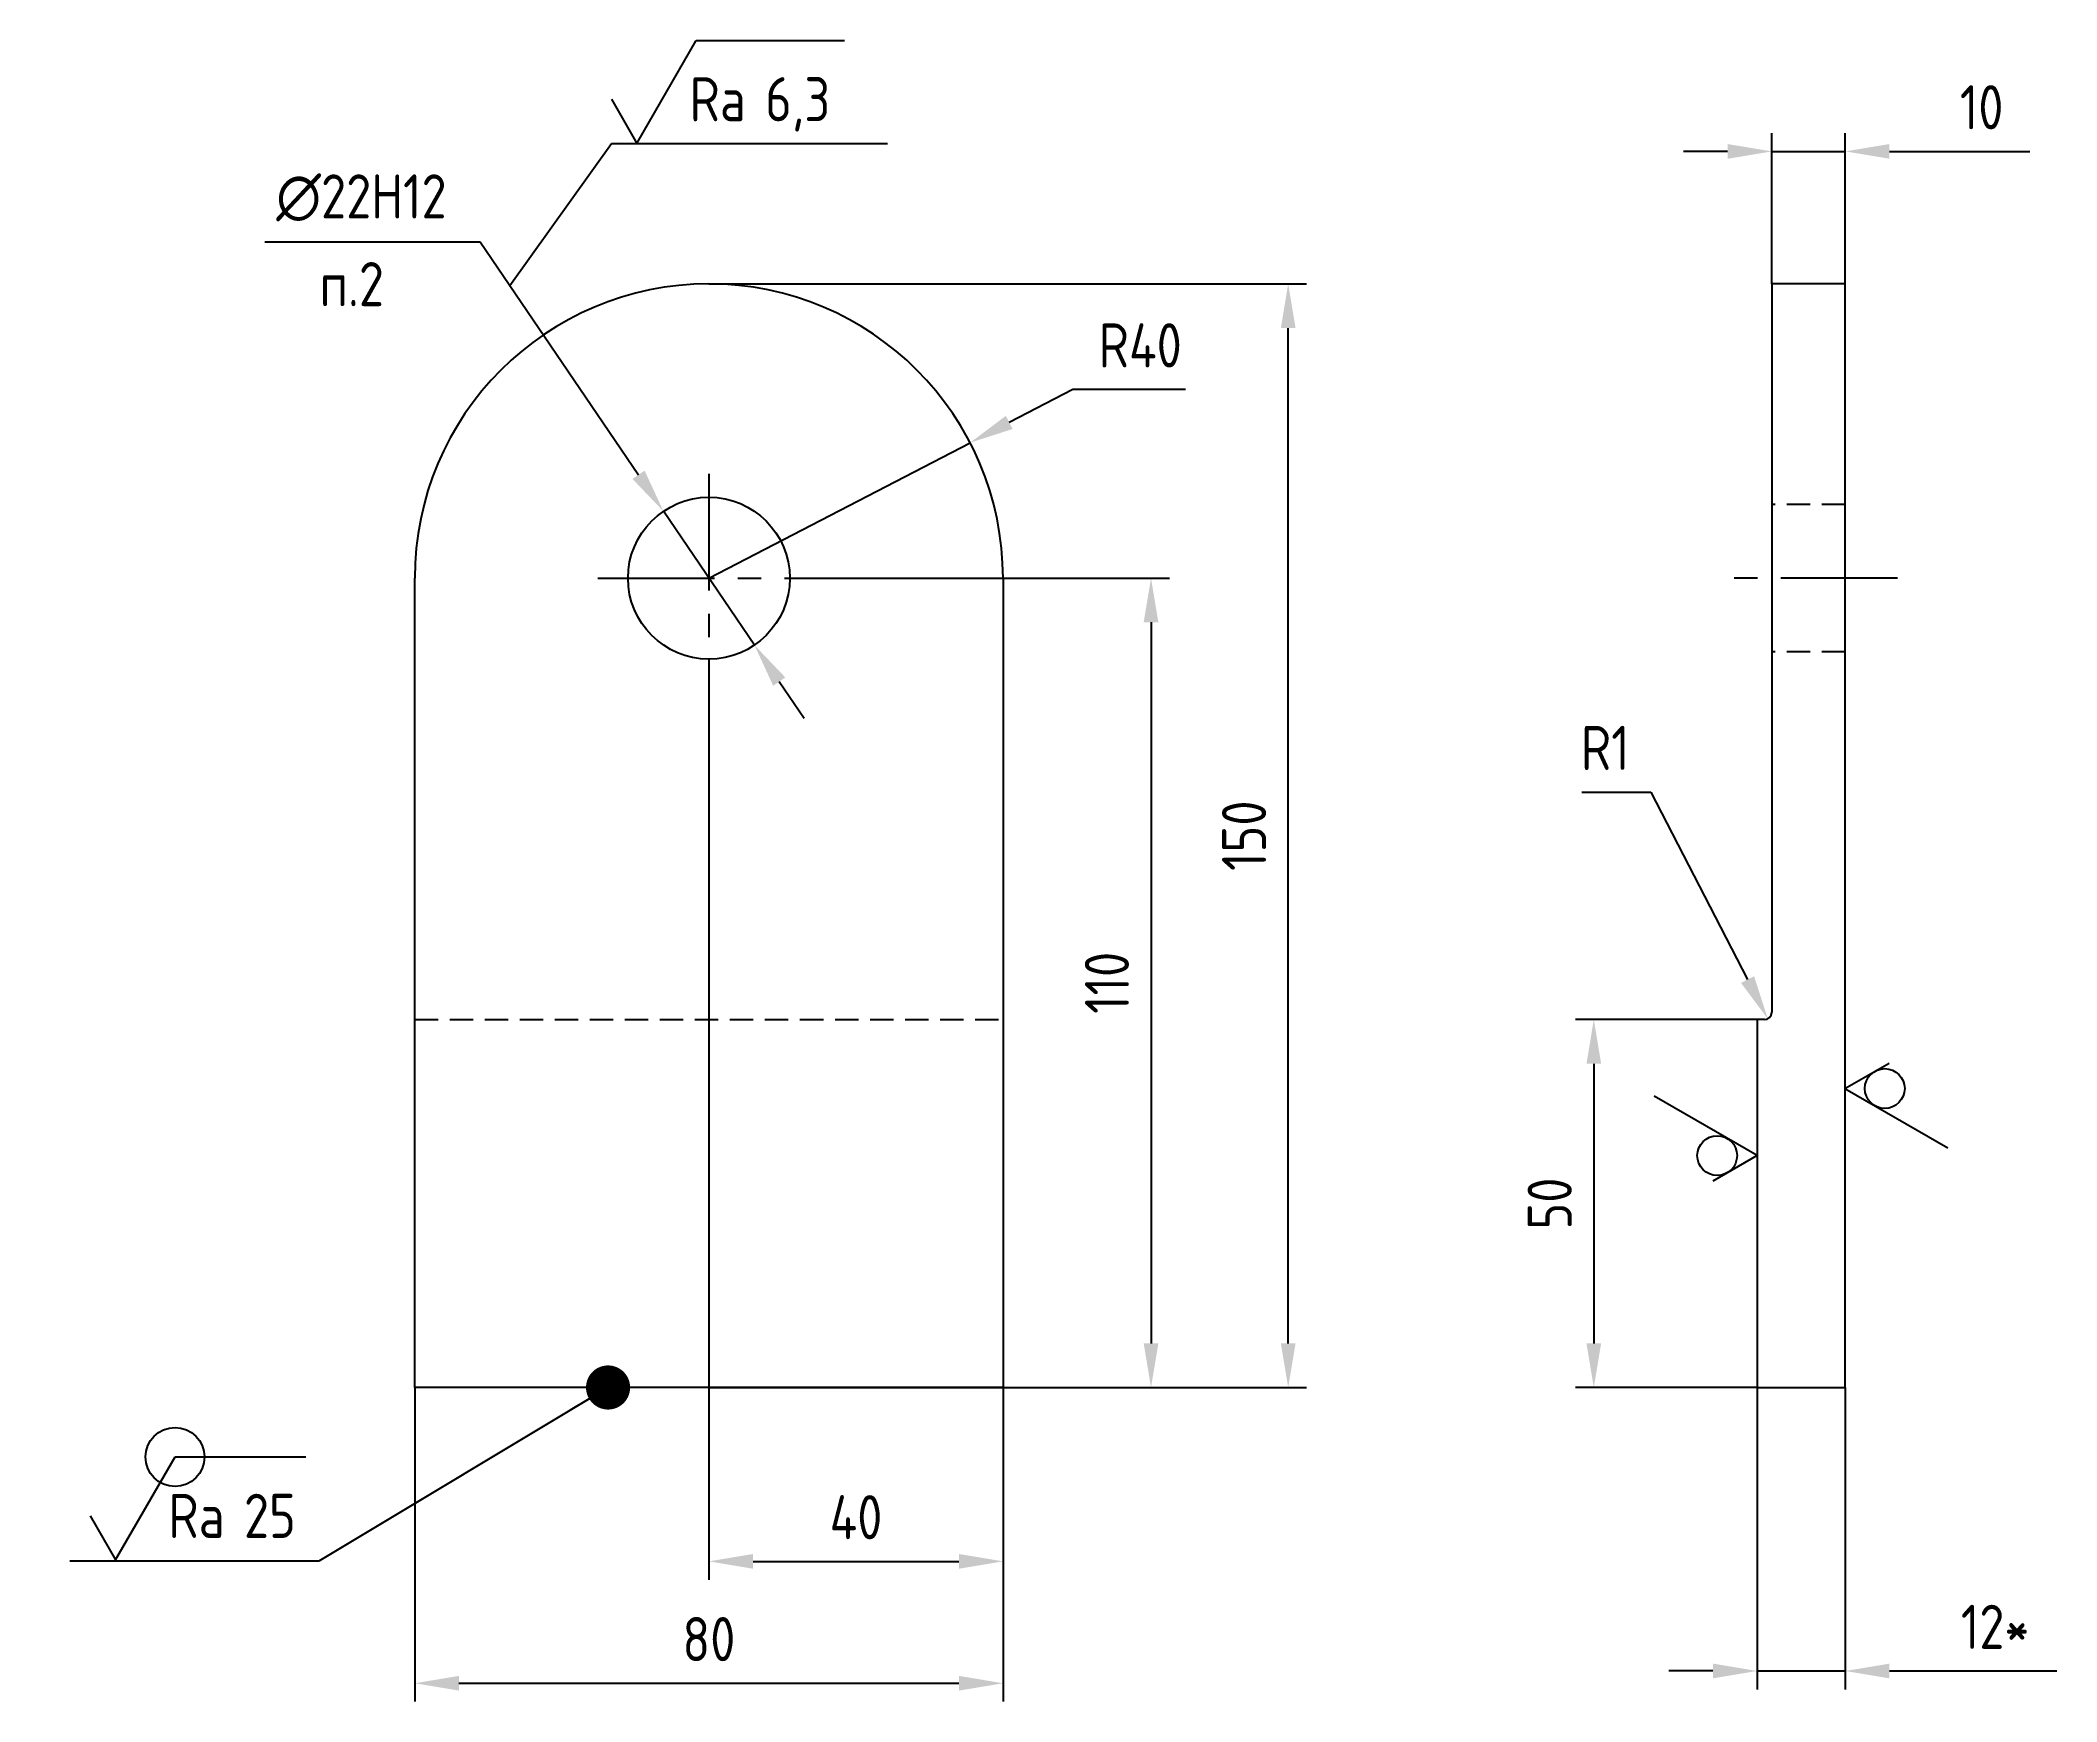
# Model space of a CAD drawing. Header units: millimetres. Extents: x -342 to -67, y 63 to 288.
import ezdxf

# ---------------------------------------------------------------- set-up
doc = ezdxf.new("R2010")
doc.units = ezdxf.units.MM
doc.header["$LTSCALE"] = 0.5
doc.linetypes.add('CENTER', pattern=[50.800000000000004, 31.75, -6.35, 6.35, -6.35])
doc.linetypes.add('HIDDEN', pattern=[9.524999999999999, 6.35, -3.175])
for name, color, linetype in [('Cen', 5, 'CENTER'), ('Cont', 6, 'Continuous'), ('Dim', 7, 'Continuous'), ('Hide', 2, 'HIDDEN'), ('Text', 3, 'Continuous')]:
    doc.layers.add(name, color=color, linetype=linetype)
doc.styles.add('Style1', font='romans.shx', dxfattribs={"width": 0.8})
doc.dimstyles.new('Anqular_16', dxfattribs={"dimscale": 16, "dimtxt": 3, "dimasz": 3, "dimexe": 1.25, "dimexo": 0, "dimgap": 1.5, "dimtad": 2, "dimtoh": 1, "dimtxsty": 'Style1', "dimcen": 2.5, "dimclrt": 3, "dimadec": 0, "dimazin": 0, "dimtfac": 1, "dimtmove": 1, "dimatfit": 3, "dimfxl": 1, "dimarcsym": 0})
doc.dimstyles.new('Lin', dxfattribs={"dimtxt": 3, "dimasz": 3, "dimexe": 1.25, "dimexo": 0, "dimgap": 1, "dimtad": 1, "dimtoh": 1, "dimtxsty": 'Style1', "dimcen": 2.5, "dimclrt": 3, "dimadec": 0, "dimazin": 0, "dimtfac": 1, "dimtmove": 0, "dimatfit": 3, "dimldrblk": 'NONE', "dimfxl": 1, "dimarcsym": 0})
doc.dimstyles.new('Lin2', dxfattribs={"dimscale": 2, "dimtxt": 3, "dimasz": 3, "dimexe": 1.25, "dimexo": 0, "dimgap": 1.5, "dimtad": 1, "dimtxsty": 'Style1', "dimcen": 2.5, "dimclrt": 3, "dimadec": 0, "dimazin": 0, "dimtfac": 1, "dimtmove": 0, "dimatfit": 3, "dimldrblk": 'DOT', "dimfxl": 1, "dimarcsym": 0})
doc.dimstyles.new('Rad2_5', dxfattribs={"dimscale": 2.5, "dimtxt": 3, "dimasz": 3, "dimexe": 1.25, "dimexo": 0, "dimgap": 1.5, "dimtad": 1, "dimtoh": 1, "dimtxsty": 'Style1', "dimcen": 2.5, "dimclrt": 3, "dimadec": 0, "dimazin": 0, "dimtfac": 1, "dimtmove": 0, "dimatfit": 3, "dimfxl": 1, "dimarcsym": 0})

# ---------------------------------------------------------------- blocks, each defined once
blk = doc.blocks.new('*D10')
at = {"layer": 'Defpoints', "color": 0, "transparency": 16777216}
for p in [(-108.077014506414, 105.2857917640805), (-96.077014506414, 105.2857917640805), (-96.077014506414, 66.75269564453731)]:
    blk.add_point(p, dxfattribs=at)
at = {"layer": 'Dim', "color": 0, "lineweight": -2, "transparency": 16777216}
for p, q in [((-108.077014506414, 105.2857917640805), (-108.077014506414, 64.25269564453731)), ((-96.077014506414, 105.2857917640805), (-96.077014506414, 64.25269564453731)), ((-114.077014506414, 66.75269564453731), (-120.077014506414, 66.75269564453731)), ((-108.077014506414, 66.75269564453731), (-96.077014506414, 66.75269564453731)), ((-90.077014506414, 66.75269564453731), (-67.33415736355686, 66.75269564453731))]:
    blk.add_line(p, q, dxfattribs=at)
at = {"layer": 'Dim', "color": 0, "transparency": 16777216}
for points in [[(-114.077014506414, 67.75269564453731), (-114.077014506414, 65.75269564453731), (-108.077014506414, 66.75269564453731)], [(-90.077014506414, 67.75269564453731), (-90.077014506414, 65.75269564453731), (-96.077014506414, 66.75269564453731)]]:
    blk.add_solid(points, dxfattribs=at)
at = {"layer": 'Dim', "color": 3, "transparency": 16777216, "insert": (-75.70558593498544, 72.75269564453731), "char_height": 6, "attachment_point": 5, "style": 'Style1'}
blk.add_mtext('12*', dxfattribs=at)
blk = doc.blocks.new('_Dot')
at = {"color": 0, "linetype": 'ByBlock', "lineweight": -2}
blk.add_line((-0.5, 0), (-1, 0), dxfattribs=at)
at = {"color": 0, "linetype": 'ByBlock', "const_width": 0.5}
blk.add_lwpolyline([(-0.25, 0, 1), (0.25, 0, 1)], format="xyb", close=True, dxfattribs=at)
blk = doc.blocks.new('*D11')
at = {"layer": 'Defpoints', "color": 0, "transparency": 16777216}
for p in [(-96.077014506414, 273.291675001576), (-106.077014506414, 255.2857917640805), (-96.077014506414, 255.2857917640805)]:
    blk.add_point(p, dxfattribs=at)
at = {"layer": 'Dim', "color": 0, "lineweight": -2, "transparency": 16777216}
for p, q in [((-106.077014506414, 255.2857917640805), (-106.077014506414, 275.791675001576)), ((-96.077014506414, 255.2857917640805), (-96.077014506414, 275.791675001576)), ((-112.077014506414, 273.291675001576), (-118.077014506414, 273.291675001576)), ((-106.077014506414, 273.291675001576), (-96.077014506414, 273.291675001576)), ((-90.077014506414, 273.291675001576), (-70.99130022069971, 273.291675001576))]:
    blk.add_line(p, q, dxfattribs=at)
at = {"layer": 'Dim', "color": 0, "transparency": 16777216}
for points in [[(-112.077014506414, 274.291675001576), (-112.077014506414, 272.291675001576), (-106.077014506414, 273.291675001576)], [(-90.077014506414, 274.291675001576), (-90.077014506414, 272.291675001576), (-96.077014506414, 273.291675001576)]]:
    blk.add_solid(points, dxfattribs=at)
at = {"layer": 'Dim', "color": 3, "transparency": 16777216, "insert": (-77.53415736355686, 279.291675001576), "char_height": 6, "attachment_point": 5, "style": 'Style1'}
blk.add_mtext('10', dxfattribs=at)
blk = doc.blocks.new('*D9')
at = {"layer": 'Defpoints', "color": 0, "transparency": 16777216}
for p in [(-108.07701450642855, 155.2857917640805), (-130.27863315809884, 105.2857917640805), (-108.077014506414, 105.2857917640805)]:
    blk.add_point(p, dxfattribs=at)
at = {"layer": 'Dim', "color": 0, "lineweight": -2, "transparency": 16777216}
for p, q in [((-108.07701450642855, 155.2857917640805), (-132.77863315809884, 155.2857917640805)), ((-130.27863315809884, 149.2857917640805), (-130.27863315809884, 111.2857917640805)), ((-108.077014506414, 105.2857917640805), (-132.77863315809884, 105.2857917640805))]:
    blk.add_line(p, q, dxfattribs=at)
at = {"layer": 'Dim', "color": 0, "transparency": 16777216}
for points in [[(-131.27863315809884, 149.2857917640805), (-129.27863315809884, 149.2857917640805), (-130.27863315809884, 155.2857917640805)], [(-131.27863315809884, 111.2857917640805), (-129.27863315809884, 111.2857917640805), (-130.27863315809884, 105.2857917640805)]]:
    blk.add_solid(points, dxfattribs=at)
at = {"layer": 'Dim', "color": 3, "transparency": 16777216, "insert": (-136.27863315809887, 130.28579176408047), "char_height": 6, "attachment_point": 5, "rotation": 90, "style": 'Style1'}
blk.add_mtext('50', dxfattribs=at)
blk = doc.blocks.new('*D12')
at = {"layer": 'Defpoints', "color": 0, "transparency": 16777216}
for p in [(-256.8079205635746, 224.37881554348826), (-244.4277883272606, 206.1927679846629)]:
    blk.add_point(p, dxfattribs=at)
at = {"layer": 'Dim', "color": 0, "lineweight": -2, "transparency": 16777216}
for p, q in [((-311.00957203438986, 260.9795892647763), (-281.7238577486755, 260.97958926477617)), ((-281.7238577486755, 260.97958926477617), (-260.18432026438586, 229.33864669589275)), ((-244.4277883272606, 206.1927679846629), (-256.8079205635746, 224.37881554348826)), ((-241.05138862644935, 201.23293683225847), (-237.6749889256381, 196.27310567985398))]:
    blk.add_line(p, q, dxfattribs=at)
at = {"layer": 'Dim', "color": 0, "transparency": 16777216}
for points in [[(-259.3576817389851, 229.9013799793613), (-261.01095878978657, 228.77591341242422), (-256.8079205635746, 224.37881554348826)], [(-240.2247501010486, 201.795670115727), (-241.8780271518501, 200.6702035487899), (-244.4277883272606, 206.1927679846629)]]:
    blk.add_solid(points, dxfattribs=at)
at = {"layer": 'Dim', "color": 3, "transparency": 16777216, "insert": (-297.8667148915327, 266.9795892647762), "char_height": 6, "attachment_point": 5, "style": 'Style1'}
blk.add_mtext('∅22H12', dxfattribs=at)
blk = doc.blocks.new('*D13')
at = {"layer": 'Defpoints', "color": 0, "transparency": 16777216}
for p in [(-290.61785748525733, 105.28581322175262), (-210.61785368546123, 105.28581322175262), (-210.61785368546123, 65.084377403634)]:
    blk.add_point(p, dxfattribs=at)
at = {"layer": 'Dim', "color": 0, "lineweight": -2, "transparency": 16777216}
for p, q in [((-290.61785748525733, 105.28581322175262), (-290.61785748525733, 62.584377403633994)), ((-210.61785368546123, 105.28581322175262), (-210.61785368546123, 62.584377403633994)), ((-284.61785748525733, 65.084377403634), (-216.61785368546123, 65.084377403634))]:
    blk.add_line(p, q, dxfattribs=at)
at = {"layer": 'Dim', "color": 0, "transparency": 16777216}
for points in [[(-284.61785748525733, 66.084377403634), (-284.61785748525733, 64.084377403634), (-290.61785748525733, 65.084377403634)], [(-216.61785368546123, 66.084377403634), (-216.61785368546123, 64.084377403634), (-210.61785368546123, 65.084377403634)]]:
    blk.add_solid(points, dxfattribs=at)
at = {"layer": 'Dim', "color": 3, "transparency": 16777216, "insert": (-250.61785558535928, 71.084377403634), "char_height": 6, "attachment_point": 5, "style": 'Style1'}
blk.add_mtext('80', dxfattribs=at)
blk = doc.blocks.new('*D14')
at = {"layer": 'Defpoints', "color": 0, "transparency": 16777216}
for p in [(-250.61785444542045, 204.2857917640805), (-210.61785368546123, 105.28581322175262), (-210.61785368546123, 81.6528564716292)]:
    blk.add_point(p, dxfattribs=at)
at = {"layer": 'Dim', "color": 0, "lineweight": -2, "transparency": 16777216}
for p, q in [((-250.61785444542045, 204.2857917640805), (-250.61785444542045, 79.1528564716292)), ((-210.61785368546123, 105.28581322175262), (-210.61785368546123, 79.1528564716292)), ((-244.61785444542045, 81.6528564716292), (-216.61785368546123, 81.6528564716292))]:
    blk.add_line(p, q, dxfattribs=at)
at = {"layer": 'Dim', "color": 0, "transparency": 16777216}
for points in [[(-244.61785444542045, 82.6528564716292), (-244.61785444542045, 80.6528564716292), (-250.61785444542045, 81.6528564716292)], [(-216.61785368546123, 82.6528564716292), (-216.61785368546123, 80.6528564716292), (-210.61785368546123, 81.6528564716292)]]:
    blk.add_solid(points, dxfattribs=at)
at = {"layer": 'Dim', "color": 3, "transparency": 16777216, "insert": (-230.61785406544084, 87.6528564716292), "char_height": 6, "attachment_point": 5, "style": 'Style1'}
blk.add_mtext('40', dxfattribs=at)
blk = doc.blocks.new('*D15')
at = {"layer": 'Defpoints', "color": 0, "transparency": 16777216}
for p in [(-235.51571997889994, 215.2857917640805), (-210.61785368546123, 105.28581322175262), (-190.49202267424414, 105.28581322175262)]:
    blk.add_point(p, dxfattribs=at)
at = {"layer": 'Dim', "color": 0, "lineweight": -2, "transparency": 16777216}
for p, q in [((-235.51571997889994, 215.2857917640805), (-187.9920226742441, 215.28579176408047)), ((-190.4920226742441, 209.28579176408047), (-190.49202267424414, 111.28581322175262)), ((-210.61785368546123, 105.28581322175262), (-187.99202267424414, 105.28581322175262))]:
    blk.add_line(p, q, dxfattribs=at)
at = {"layer": 'Dim', "color": 0, "transparency": 16777216}
for points in [[(-191.4920226742441, 209.28579176408047), (-189.4920226742441, 209.28579176408047), (-190.4920226742441, 215.28579176408047)], [(-191.49202267424414, 111.28581322175262), (-189.49202267424414, 111.28581322175262), (-190.49202267424414, 105.28581322175262)]]:
    blk.add_solid(points, dxfattribs=at)
at = {"layer": 'Dim', "color": 3, "transparency": 16777216, "insert": (-196.49202267424417, 160.2858024929165), "char_height": 6, "attachment_point": 5, "rotation": 90, "style": 'Style1'}
blk.add_mtext('110', dxfattribs=at)
blk = doc.blocks.new('*D16')
at = {"layer": 'Defpoints', "color": 0, "transparency": 16777216}
for p in [(-250.6178540308946, 255.2857917640805), (-171.8416177990195, 255.28579176408047), (-250.61785558535928, 105.28581322175262)]:
    blk.add_point(p, dxfattribs=at)
at = {"layer": 'Dim', "color": 0, "lineweight": -2, "transparency": 16777216}
for p, q in [((-250.6178540308946, 255.2857917640805), (-169.3416177990195, 255.28579176408047)), ((-171.84161779901953, 111.2858132217526), (-171.8416177990195, 249.28579176408047)), ((-250.61785558535928, 105.28581322175262), (-169.34161779901953, 105.2858132217526))]:
    blk.add_line(p, q, dxfattribs=at)
at = {"layer": 'Dim', "color": 0, "transparency": 16777216}
for points in [[(-172.8416177990195, 249.28579176408047), (-170.8416177990195, 249.28579176408047), (-171.8416177990195, 255.28579176408047)], [(-172.84161779901953, 111.2858132217526), (-170.84161779901953, 111.2858132217526), (-171.84161779901953, 105.2858132217526)]]:
    blk.add_solid(points, dxfattribs=at)
at = {"layer": 'Dim', "color": 3, "transparency": 16777216, "insert": (-177.84161779901956, 180.2858024929165), "char_height": 6, "attachment_point": 5, "rotation": 90, "style": 'Style1'}
blk.add_mtext('150', dxfattribs=at)
blk = doc.blocks.new('*D17')
at = {"layer": 'Defpoints', "color": 0, "transparency": 16777216}
for p in [(-215.1044543536301, 233.6922692630594), (-250.61785444542045, 215.2857917640805)]:
    blk.add_point(p, dxfattribs=at)
at = {"layer": 'Dim', "color": 0, "lineweight": -2, "transparency": 16777216}
for p, q in [((-201.1344223296249, 240.93289053405138), (-209.77744433986152, 236.45324088790625)), ((-185.79156518676774, 240.93289053405135), (-201.1344223296249, 240.93289053405138)), ((-250.61785444542045, 215.2857917640805), (-215.1044543536301, 233.6922692630594))]:
    blk.add_line(p, q, dxfattribs=at)
at = {"layer": 'Dim', "color": 0, "transparency": 16777216}
blk.add_solid([(-210.237606277336, 237.341075890201), (-209.31728240238706, 235.56540588561148), (-215.1044543536301, 233.6922692630594)], dxfattribs=at)
at = {"layer": 'Dim', "color": 3, "transparency": 16777216, "insert": (-191.96299375819632, 246.9328905340514), "char_height": 6, "attachment_point": 5, "style": 'Style1'}
blk.add_mtext('R40', dxfattribs=at)
blk = doc.blocks.new('sherISO_03')
at = {"layer": 'Text'}
blk.add_line((4.0414499999999975, 7), (14.122218216474892, 7), dxfattribs=at)
blk.add_lwpolyline([(-1.7320500000000152, 3), (0, 0), (4.0414499999999975, 7)], dxfattribs=at)
at = {"layer": 'Text', "style": 'Style1', "width": 0.8}
blk.add_text('Ra', height=3, dxfattribs=at).set_placement((3.584307142857142, 1.5))
blk.add_attdef('6,3', (8.727084285714255, 1.4999999999999147), '', height=3, dxfattribs=at)
blk = doc.blocks.new('sherISO_09')
at = {"layer": 'Text'}
for q in [(4.041451884322669, 7), (-1.7320508075681573, 3)]:
    blk.add_line((0, 0), q, dxfattribs=at)
blk.add_circle((0.00233952137932647, 2.7130843407321663), 1.3530000000000655, dxfattribs=at)
blk = doc.blocks.new('*D20')
at = {"layer": 'Defpoints', "color": 0, "transparency": 16777216}
for p in [(-107.07701450641389, 156.28579176408027), (-106.61838375951459, 155.3971648243592)]:
    blk.add_point(p, dxfattribs=at)
at = {"layer": 'Dim', "color": 0, "lineweight": -2, "transparency": 16777216}
for p, q in [((-131.9260355245229, 186.2192760797815), (-122.5260355245229, 186.2192760797815)), ((-122.5260355245229, 186.2192760797815), (-109.37016824091118, 160.7289264626871))]:
    blk.add_line(p, q, dxfattribs=at)
at = {"layer": 'Dim', "color": 0, "transparency": 16777216}
blk.add_solid([(-108.48154130118986, 161.18755720958652), (-110.25879518063249, 160.27029571578765), (-106.61838375951459, 155.3971648243592)], dxfattribs=at)
at = {"layer": 'Dim', "color": 3, "transparency": 16777216, "insert": (-128.72603552452293, 192.2192760797815), "char_height": 6, "attachment_point": 5, "style": 'Style1'}
blk.add_mtext('R1', dxfattribs=at)
blk = doc.blocks.new('A$C6CF913E7')
at = {"layer": 'Text'}
blk.add_circle((0, 0), 2, dxfattribs=at)
blk = doc.blocks.new('sherISO_07')
at = {"layer": 'Text'}
blk.add_line((4.0414499999999975, 7), (12.926775260426325, 7), dxfattribs=at)
blk.add_lwpolyline([(-1.7320500000000152, 3), (0, 0), (4.0414499999999975, 7)], dxfattribs=at)
blk.add_blockref('A$C6CF913E7', (4.0414499999999975, 7))
at = {"layer": 'Text', "style": 'Style1', "width": 0.8}
blk.add_text('Ra', height=3, dxfattribs=at).set_placement((3.584307142857142, 1.5))
blk.add_attdef('25', (8.727084285714255, 1.4999999999999147), '', height=3, dxfattribs=at)

msp = doc.modelspace()

# ---------------------------------------------------------------- linework, layer by layer
at = {"layer": 'Cen'}
for p, q in [((-250.61785444542045, 229.4748700019419), (-250.61785444542045, 197.07008756711832)), ((-265.71998891194096, 215.2857917640805), (-235.51571997889994, 215.2857917640805)), ((-88.96258314438239, 215.2857917640805), (-112.46654054762405, 215.2857917640805))]:
    msp.add_line(p, q, dxfattribs=at)
at = {"layer": 'Cont'}
for p, q in [((-106.077014506414, 255.2857917640805), (-106.077014506414, 156.2857917640805)), ((-96.077014506414, 255.2857917640805), (-106.077014506414, 255.2857917640805)), ((-96.077014506414, 105.2857917640805), (-96.077014506414, 255.2857917640805)), ((-290.61785748525733, 105.28581322175262), (-290.61785748525733, 215.2857679222226)), ((-210.61785368546123, 215.2857679222226), (-210.61785368546123, 105.28581322175262)), ((-107.077014506414, 155.2857917640805), (-108.077014506414, 155.2857917640805)), ((-108.07701450642855, 155.2857917640805), (-108.077014506414, 105.2857917640805)), ((-210.61785368546123, 105.28581322175262), (-290.61785748525733, 105.28581322175262)), ((-108.077014506414, 105.2857917640805), (-96.077014506414, 105.2857917640805))]:
    msp.add_line(p, q, dxfattribs=at)
msp.add_circle((-250.61785444542045, 215.2857917640805), 11, dxfattribs=at)
for centre, radius, start, end in [((-250.61785444542045, 215.2857917640805), 39.99999999999986, 0, 180), ((-107.077014506414, 156.2857917640805), 1, 270, 0)]:
    msp.add_arc(centre, radius, start, end, dxfattribs=at)
at = {"layer": 'Hide'}
for p, q in [((-96.07701450642855, 225.2857917640805), (-106.07701450639945, 225.2857917640805)), ((-96.07701450642855, 205.2857917640805), (-106.07701450639945, 205.2857917640805)), ((-290.61785748525733, 155.28579176408778), (-210.61785368544668, 155.28579176408778))]:
    msp.add_line(p, q, dxfattribs=at)

# ---------------------------------------------------------------- block references
at = {"xscale": 2, "yscale": 2, "zscale": 2}
for name, p, values in [('sherISO_03', (-260.42055840845006, 274.3863907538627), {'6,3': '6,3'}), ('sherISO_07', (-331.3018297585923, 81.83846722969099), {'25': '25'})]:
    msp.add_blockref(name, p, dxfattribs=at).add_auto_attribs(values)
for p, rotation in [((-96.13112454959736, 145.92477986274298), 270), ((-108.07701450642463, 136.79698860047563), 90)]:
    msp.add_blockref('sherISO_09', p, dxfattribs=dict(at, rotation=rotation))

# ---------------------------------------------------------------- texts
at = {"color": 3, "style": 'Style1', "width": 0.8}
msp.add_text('п.2', height=6, dxfattribs=at).set_placement((-303.56662490619, 252.25343304285758))

# ---------------------------------------------------------------- dimensions: what is measured, and where the dimension line sits
at = {"layer": 'Dim'}
for base, p1, p2, picture, middle in [((-96.077014506414, 273.291675001576), (-106.077014506414, 255.2857917640805), (-96.077014506414, 255.2857917640805), '*D11', (-77.53415736355686, 279.291675001576)), ((-210.61785368546123, 81.6528564716292), (-250.61785444542045, 204.2857917640805), (-210.61785368546123, 105.28581322175262), '*D14', (-230.61785406544084, 87.6528564716292)), ((-210.61785368546123, 65.084377403634), (-290.61785748525733, 105.28581322175262), (-210.61785368546123, 105.28581322175262), '*D13', (-250.61785558535928, 71.084377403634))]:
    dim = msp.add_linear_dim(base=base, p1=p1, p2=p2, dimstyle='Lin2', dxfattribs=at)
    dim.commit()
    dim.dimension.update_dxf_attribs({"geometry": picture, "text_midpoint": middle})
dim = msp.add_diameter_dim_2p(p1=(-244.4277883272606, 206.1927679846629), p2=(-256.8079205635746, 224.37881554348826), text='<>H12', dimstyle='Anqular_16', override={"dimscale": 2}, dxfattribs=at)
dim.commit()
dim.dimension.update_dxf_attribs({"geometry": '*D12', "text_midpoint": (-281.7238577486755, 260.97958926477617), "dimtype": 163})
for base, p1, p2, picture, middle in [((-171.8416177990195, 255.28579176408047), (-250.61785558535928, 105.28581322175262), (-250.6178540308946, 255.2857917640805), '*D16', (-177.84161779901956, 180.2858024929165)), ((-190.49202267424414, 105.28581322175262), (-235.51571997889994, 215.2857917640805), (-210.61785368546123, 105.28581322175262), '*D15', (-196.49202267424417, 160.2858024929165)), ((-130.27863315809884, 105.2857917640805), (-108.07701450642855, 155.2857917640805), (-108.077014506414, 105.2857917640805), '*D9', (-136.27863315809887, 130.28579176408047))]:
    dim = msp.add_linear_dim(base=base, p1=p1, p2=p2, angle=90, dimstyle='Lin2', dxfattribs=at)
    dim.commit()
    dim.dimension.update_dxf_attribs({"geometry": picture, "text_midpoint": middle})
for center, mpoint, picture, middle in [((-250.61785444542045, 215.2857917640805), (-215.1044543536301, 233.6922692630594), '*D17', (-191.96299375819632, 240.9328905340514)), ((-107.07701450641389, 156.28579176408027), (-106.61838375951459, 155.3971648243592), '*D20', (-128.72603552452293, 186.2192760797815))]:
    dim = msp.add_radius_dim(center=center, mpoint=mpoint, dimstyle='Rad2_5', override={"dimscale": 2}, dxfattribs=at)
    dim.commit()
    dim.dimension.update_dxf_attribs({"geometry": picture, "text_midpoint": middle, "dimtype": 164})
dim = msp.add_linear_dim(base=(-96.077014506414, 66.75269564453731), p1=(-108.077014506414, 105.2857917640805), p2=(-96.077014506414, 105.2857917640805), text='<>*', dimstyle='Lin2', dxfattribs=at)
dim.commit()
dim.dimension.update_dxf_attribs({"geometry": '*D10', "text_midpoint": (-75.70558593498544, 72.75269564453731)})

# ---------------------------------------------------------------- leaders
at = {"annotation_type": 0, "has_hookline": 1, "hookline_direction": 1}
msp.add_leader([(-264.3311832140298, 105.28581322175262), (-303.6455620070632, 81.68514633378231), (-337.53753466974575, 81.68514633378231)], dimstyle='Lin2', override={"dimgap": 1.5, "dimtad": 0}, dxfattribs=at)
at = {"layer": 'Dim'}
msp.add_leader([(-277.68560774428533, 255.04751962024932), (-263.86268125967007, 274.3863907538627), (-226.34158297788014, 274.3863907538627)], dimstyle='Lin', override={"dimscale": 2}, dxfattribs=at)

doc.saveas('drawing.dxf')
